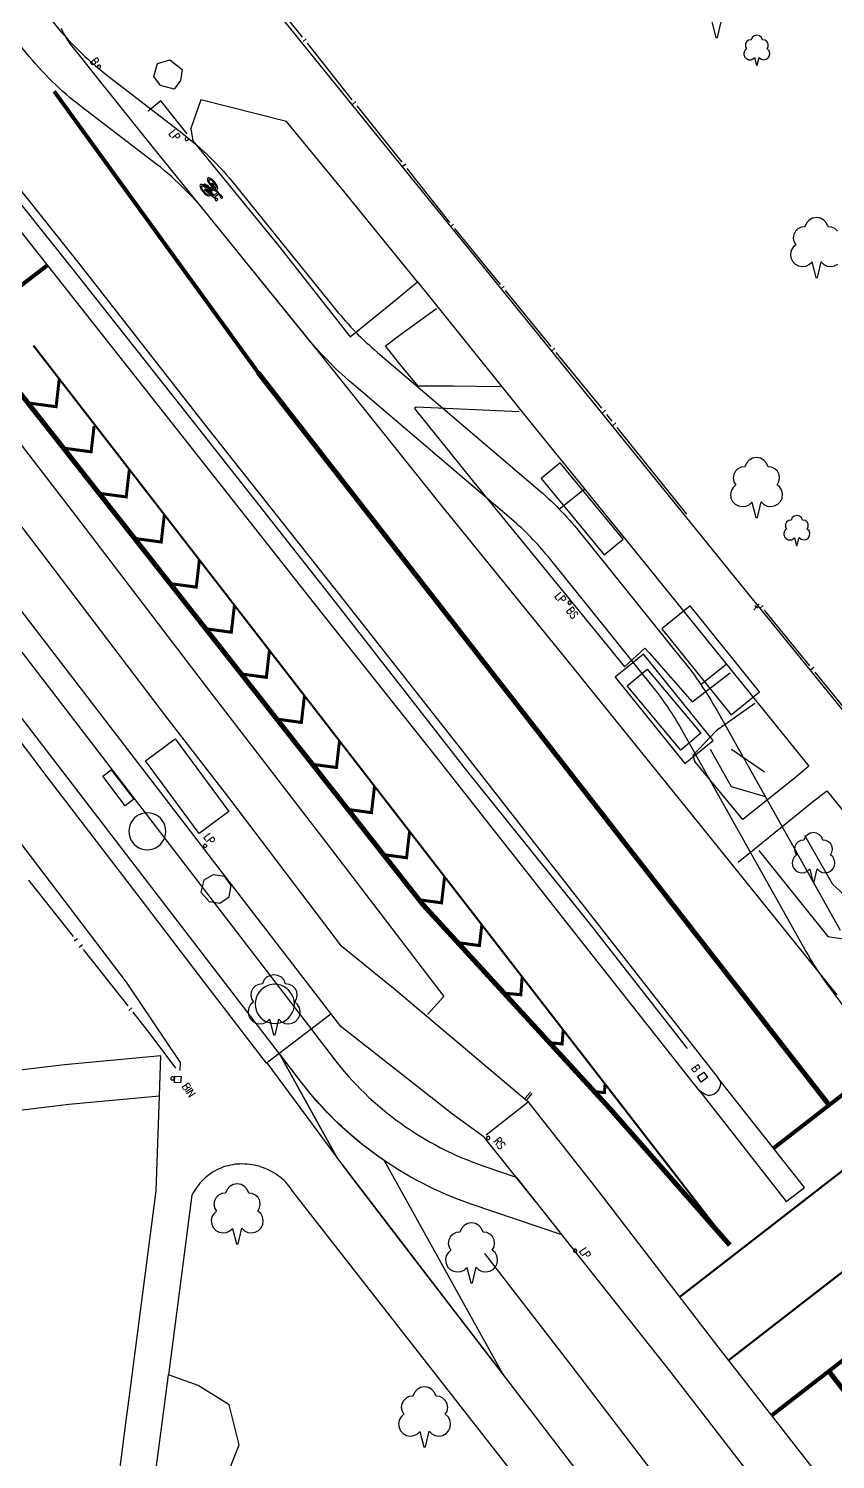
# Model space of a CAD drawing. Extents: x 427500 to 429848, y 434500 to 436505.
# Drawn here: x 429001.8 to 429042.1, y 435355.4 to 435426.9 of the extents above; entities that cross this region are included whole.
import ezdxf

# ---------------------------------------------------------------- set-up
doc = ezdxf.new("R2010")
doc.units = 0
for name, pattern in [('1004', [6, 4, -2]), ('1010', [2, 1, -1]), ('1055', [0.6, 0.1, -0.5])]:
    doc.linetypes.add(name, pattern=pattern)
doc.layers.get('0').update_dxf_attribs({"color": 222})
for name, color, linetype in [('KTS_LINES', 7, 'Continuous'), ('LPTIP_Ex_Base', 8, 'Continuous'), ('PRO-MARKINGS', 7, 'Continuous'), ('PROPOSED', 1, 'Continuous')]:
    doc.layers.add(name, color=color, linetype=linetype)
doc.styles.get("Standard").update_dxf_attribs({"font": 'romans.shx'})

# ---------------------------------------------------------------- blocks, each defined once
blk = doc.blocks.new('FENCE_UP')
at = {"color": 0, "linetype": 'ByBlock', "flags": 128}
blk.add_lwpolyline([(0, 0.5), (0, -0.5)], dxfattribs=at)
blk = doc.blocks.new('CIRCL')
at = {"color": 0, "linetype": 'ByBlock', "flags": 128}
for points in [[(0.5, 0), (0.475, 0.154), (0.404, 0.293), (0.293, 0.404), (0.154, 0.475), (0, 0.5), (-0.154, 0.475), (-0.293, 0.404), (-0.404, 0.293), (-0.475, 0.154), (-0.5, 0), (-0.475, -0.154), (-0.404, -0.293), (-0.293, -0.404), (-0.154, -0.475), (0, -0.5), (0.154, -0.475), (0.293, -0.404), (0.404, -0.293), (0.475, -0.154)], [(0.5, 0), (0.475, -0.154)]]:
    blk.add_lwpolyline(points, dxfattribs=at)
blk = doc.blocks.new('Bicycle-1057S')
h = blk.add_hatch(color=0)
h.dxf.hatch_style = 1
edge = h.paths.add_edge_path()
edge.add_arc((0.126, -0.094), 0.0265, 129.14176, 144.29195)
edge.add_arc((0.109, -0.082), 0.00544, 145.25426, 218.10853)
edge.add_arc((0.12, -0.073), 0.0199, 218.10853, 242.74374)
edge.add_arc((0.132, -0.049), 0.047, 242.74374, 256.11408)
edge.add_line((0.121, -0.094), (0.121, -0.109))
edge.add_line((0.121, -0.109), (0.171, -0.109))
edge.add_line((0.171, -0.109), (0.171, -0.086))
edge.add_line((0.171, -0.086), (0.236, -0.075))
edge.add_arc((0.294, 0.025), 0.116, 239.79269, 250.14899)
edge.add_arc((0.335, 0.139), 0.237, 250.14899, 261.49486)
edge.add_arc((0.363, 0.322), 0.422, 261.49486, 265.579)
edge.add_line((0.33, -0.099), (0.33, -0.111))
edge.add_arc((0.365, -1.095), 0.985, 92.03645, 98.71012)
edge.add_arc((0.3, -0.672), 0.557, 98.71012, 110.29757)
edge.add_arc((0.202, -0.408), 0.275, 110.29757, 131.76257)
edge.add_arc((0.057, -0.245), 0.0571, 131.76257, 180)
edge.add_arc((0.057, -0.245), 0.0571, 180, 228.23743)
edge.add_arc((0.202, -0.082), 0.275, 228.23743, 249.70243)
edge.add_arc((0.3, 0.182), 0.557, 249.70243, 261.28988)
edge.add_arc((0.365, 0.605), 0.985, 261.28988, 270)
edge.add_arc((0.365, 0.605), 0.985, 270, 278.71012)
edge.add_arc((0.43, 0.182), 0.557, 278.71012, 290.29757)
edge.add_arc((0.528, -0.082), 0.275, 290.29757, 311.76257)
edge.add_arc((0.673, -0.245), 0.0571, 311.76257, 360)
edge.add_arc((0.673, -0.245), 0.0571, 0, 48.23743)
edge.add_arc((0.528, -0.408), 0.275, 48.23743, 51.44869)
edge.add_line((0.699, -0.192), (0.956, -0.139))
edge.add_line((0.956, -0.139), (1.026, -0.149))
edge.add_arc((1.047, -0.145), 0.0216, 192.75229, 229.45567)
edge.add_arc((1.082, -0.102), 0.0766, 230.30149, 254.76939)
edge.add_arc((1.137, 0.09), 0.277, 254.21634, 263.95887)
edge.add_arc((1.111, -0.158), 0.0274, 263.33779, 292.27226)
edge.add_arc((1.118, -0.177), 0.00668, 300.23628, 358.28817)
edge.add_line((1.125, -0.178), (1.125, -0.069))
edge.add_arc((1.114, -0.07), 0.0109, 2.66115, 38.31498)
edge.add_arc((1.111, -0.073), 0.0152, 38.31498, 73.21773)
edge.add_arc((1.093, -0.132), 0.0768, 73.21773, 98.60632)
edge.add_arc((1.086, -0.088), 0.0331, 98.60632, 134.88022)
edge.add_line((1.063, -0.065), (1.033, -0.115))
edge.add_line((1.033, -0.115), (0.94, -0.101))
edge.add_line((0.94, -0.101), (0.94, 0.139))
edge.add_line((0.94, 0.139), (0.985, 0.135))
edge.add_arc((1.016, 0.332), 0.2, 260.93273, 290.38012)
edge.add_arc((1.105, 0.109), 0.0412, 71.00971, 118.23339, ccw=False)
edge.add_arc((1.116, 0.139), 0.00922, 6.47258, 70.69734, ccw=False)
edge.add_line((1.125, 0.14), (1.125, 0.09))
edge.add_line((1.125, 0.09), (1.215, 0.09))
edge.add_line((1.215, 0.09), (1.215, 0.155))
edge.add_arc((1.2, 0.153), 0.0157, 9.24225, 38.24503)
edge.add_arc((1.176, 0.134), 0.0458, 38.24503, 62.4014)
edge.add_arc((1.144, 0.074), 0.114, 62.4014, 80.15997)
edge.add_arc((1.117, -0.084), 0.273, 80.15997, 97.39464)
edge.add_arc((1.102, 0.033), 0.155, 97.39464, 115.94183)
edge.add_arc((1.009, 0.223), 0.0561, 265.44294, 296.48081, ccw=False)
edge.add_line((1.004, 0.167), (0.704, 0.196))
edge.add_arc((0.528, 0.407), 0.275, 309.87493, 311.78208)
edge.add_arc((0.673, 0.245), 0.0572, 311.78208, 360)
edge.add_arc((0.673, 0.245), 0.0572, 360, 408.21792)
edge.add_arc((0.528, 0.083), 0.275, 48.21792, 69.68965)
edge.add_arc((0.43, -0.182), 0.557, 69.68965, 81.284)
edge.add_arc((0.365, -0.604), 0.984, 81.284, 90)
edge.add_arc((0.365, -0.604), 0.984, 90, 98.716)
edge.add_arc((0.3, -0.182), 0.557, 98.716, 110.31035)
edge.add_arc((0.202, 0.083), 0.275, 110.31035, 131.78208)
edge.add_arc((0.057, 0.245), 0.0572, 131.78208, 180)
edge.add_arc((0.057, 0.245), 0.0572, 180, 228.21792)
edge.add_arc((0.202, 0.407), 0.275, 228.21792, 249.68965)
edge.add_arc((0.3, 0.672), 0.557, 249.68965, 261.284)
edge.add_arc((0.365, 1.094), 0.984, 261.284, 270)
edge.add_arc((0.365, 1.094), 0.984, 270, 278.716)
edge.add_arc((0.43, 0.672), 0.557, 278.716, 290.31035)
edge.add_arc((0.528, 0.407), 0.275, 290.31035, 298.74003)
edge.add_line((0.66, 0.166), (0.705, 0.162))
edge.add_line((0.705, 0.162), (0.409, 0.007))
edge.add_arc((0.362, -0.412), 0.422, 83.63101, 90)
edge.add_arc((0.362, -0.412), 0.422, 90, 98.50514)
edge.add_arc((0.335, -0.229), 0.237, 98.50514, 109.85101)
edge.add_arc((0.294, -0.115), 0.116, 109.85101, 131.07537)
edge.add_arc((0.233, -0.045), 0.0229, 131.07537, 180)
edge.add_arc((0.233, -0.045), 0.0229, 180, 222.68705)
edge.add_line((0.216, -0.061), (0.171, -0.068))
edge.add_line((0.171, -0.068), (0.171, -0.053))
edge.add_line((0.171, -0.053), (0.121, -0.053))
edge.add_line((0.121, -0.053), (0.121, -0.068))
edge.add_arc((0.13, -0.105), 0.0376, 103.02198, 123.3282)
edge = h.paths.add_edge_path(flags=16)
edge.add_line((0.801, 0.153), (0.85, 0.148))
edge.add_line((0.85, 0.148), (0.85, -0.091))
edge.add_line((0.85, -0.091), (0.515, -0.046))
edge.add_arc((0.492, -0.045), 0.0229, 357.68811, 360)
edge.add_arc((0.492, -0.045), 0.0229, 360, 405.67706)
edge.add_line((0.508, -0.029), (0.558, -0.02))
edge.add_line((0.558, -0.02), (0.558, -0.035))
edge.add_line((0.558, -0.035), (0.607, -0.035))
edge.add_line((0.607, -0.035), (0.607, -0.02))
edge.add_arc((0.596, 0.022), 0.0434, 284.70999, 308.66249)
edge.add_arc((0.619, -0.007), 0.00661, 308.66249, 417.05496)
edge.add_arc((0.597, -0.04), 0.0465, 57.05496, 77.92545)
edge.add_line((0.607, 0.005), (0.607, 0.02))
edge.add_line((0.607, 0.02), (0.558, 0.02))
edge.add_line((0.558, 0.02), (0.558, -0.003))
edge.add_line((0.558, -0.003), (0.49, -0.015))
edge.add_arc((0.431, -0.115), 0.116, 59.49861, 62.30136)
edge.add_line((0.485, -0.012), (0.801, 0.153))
edge = h.paths.add_edge_path(flags=16)
edge.add_arc((0.478, -0.358), 0.192, 65.84495, 69.56717)
edge.add_arc((0.41, -0.541), 0.387, 69.56717, 81.22761)
edge.add_arc((0.365, -0.833), 0.683, 81.22761, 87.06319)
edge.add_line((0.4, -0.151), (0.4, -0.215))
edge.add_line((0.4, -0.215), (0.557, -0.183))
edge = h.paths.add_edge_path(flags=16)
edge.add_arc((0.15, -0.245), 0.0404, 180, 228.03138)
edge.add_arc((0.252, -0.132), 0.192, 228.03138, 249.56717)
edge.add_arc((0.32, 0.051), 0.387, 249.56717, 261.22761)
edge.add_arc((0.365, 0.343), 0.683, 261.22761, 270)
edge.add_arc((0.365, 0.343), 0.683, 270, 278.77239)
edge.add_arc((0.41, 0.051), 0.387, 278.77239, 290.43283)
edge.add_arc((0.478, -0.132), 0.192, 290.43283, 311.96862)
edge.add_arc((0.58, -0.245), 0.0404, 311.96862, 360)
edge.add_arc((0.58, -0.245), 0.0404, 0, 48.03138)
edge.add_arc((0.478, -0.358), 0.192, 48.03138, 49.26933)
edge.add_line((0.604, -0.212), (0.388, -0.257))
edge.add_arc((0.36, -0.147), 0.113, 270, 284.48851, ccw=False)
edge.add_arc((0.36, -0.205), 0.0555, 244.00102, 269.62857, ccw=False)
edge.add_arc((0.34, -0.245), 0.0105, 177.42126, 242.47932, ccw=False)
edge.add_line((0.33, -0.245), (0.33, -0.151))
edge.add_arc((0.365, -0.833), 0.683, 92.93681, 98.77239)
edge.add_arc((0.32, -0.541), 0.387, 98.77239, 110.43283)
edge.add_arc((0.252, -0.358), 0.192, 110.43283, 131.96862)
edge.add_arc((0.15, -0.245), 0.0404, 131.96862, 180)
edge = h.paths.add_edge_path(flags=16)
edge.add_line((0.4, -0.111), (0.4, -0.098))
edge.add_arc((0.363, 0.322), 0.422, 275.10283, 278.50514)
edge.add_arc((0.39, 0.139), 0.237, 278.50514, 289.85101)
edge.add_arc((0.431, 0.025), 0.116, 289.85101, 297.57347)
edge.add_line((0.485, -0.078), (0.835, -0.125))
edge.add_line((0.835, -0.125), (0.653, -0.163))
edge.add_arc((0.528, -0.408), 0.275, 62.90217, 69.70243)
edge.add_arc((0.43, -0.672), 0.557, 69.70243, 81.28988)
edge.add_arc((0.365, -1.095), 0.985, 81.28988, 87.96355)
edge = h.paths.add_edge_path(flags=16)
edge.add_arc((0.445, -0.045), 0.0151, 0, 48.44895)
edge.add_arc((0.406, -0.089), 0.0737, 48.44895, 69.84062)
edge.add_arc((0.38, -0.16), 0.15, 69.84062, 81.35341)
edge.add_arc((0.362, -0.274), 0.265, 81.35341, 90)
edge.add_arc((0.362, -0.274), 0.265, 90, 98.64659)
edge.add_arc((0.345, -0.16), 0.15, 98.64659, 110.15938)
edge.add_arc((0.319, -0.089), 0.0737, 110.15938, 131.55105)
edge.add_arc((0.28, -0.045), 0.0151, 131.55105, 180)
edge.add_arc((0.28, -0.045), 0.0151, 180, 228.44895)
edge.add_arc((0.319, -0.001), 0.0737, 228.44895, 249.84062)
edge.add_arc((0.345, 0.07), 0.15, 249.84062, 261.35341)
edge.add_arc((0.363, 0.184), 0.265, 261.35341, 270)
edge.add_arc((0.363, 0.184), 0.265, 270, 278.64659)
edge.add_arc((0.38, 0.07), 0.15, 278.64659, 290.15938)
edge.add_arc((0.406, -0.001), 0.0737, 290.15938, 311.55105)
edge.add_arc((0.445, -0.045), 0.0151, 311.55105, 360)
edge = h.paths.add_edge_path(flags=16)
edge.add_arc((0.555, 0.536), 0.323, 256.44872, 264.55429)
edge.add_line((0.524, 0.214), (0.593, 0.207))
edge.add_arc((0.478, 0.363), 0.194, 306.46567, 311.7704)
edge.add_arc((0.581, 0.247), 0.0386, 311.7704, 360.56171)
edge.add_arc((0.581, 0.247), 0.0386, 0.56171, 49.35301)
edge.add_arc((0.48, 0.13), 0.194, 49.35301, 70.6246)
edge.add_arc((0.414, -0.061), 0.395, 70.6246, 82.01712)
edge.add_arc((0.371, -0.364), 0.702, 82.01712, 90.56171)
edge.add_arc((0.371, -0.364), 0.702, 90.56171, 99.1063)
edge.add_arc((0.322, -0.062), 0.395, 99.1063, 110.49881)
edge.add_arc((0.252, 0.127), 0.194, 110.49881, 131.7704)
edge.add_arc((0.149, 0.243), 0.0386, 131.7704, 180.56171)
edge.add_arc((0.149, 0.243), 0.0386, 180.56171, 229.35301)
edge.add_arc((0.25, 0.36), 0.194, 229.35301, 250.6246)
edge.add_arc((0.316, 0.551), 0.395, 250.6246, 262.01712)
edge.add_arc((0.359, 0.854), 0.702, 262.01712, 270.56171)
edge.add_arc((0.359, 0.854), 0.702, 270.56171, 279.1063)
edge.add_arc((0.408, 0.552), 0.395, 279.1063, 289.09811)
edge.add_line((0.537, 0.178), (0.465, 0.185))
edge.add_arc((0.501, 0.549), 0.366, 249.53024, 264.33211, ccw=False)
edge.add_arc((0.409, 0.302), 0.102, 219.81143, 249.53024, ccw=False)
edge.add_arc((0.339, 0.244), 0.0115, 182.90017, 219.81143, ccw=False)
edge.add_arc((0.333, 0.244), 0.00556, 121.34141, 182.90017, ccw=False)
edge.add_arc((0.357, 0.205), 0.051, 96.53118, 121.34141, ccw=False)
edge.add_arc((0.363, 0.155), 0.101, 77.38598, 96.53118, ccw=False)
edge.add_arc((0.375, 0.21), 0.0448, 58.98522, 77.38598, ccw=False)
edge.add_arc((0.538, 0.531), 0.316, 243.66701, 259.17542)
at = {"color": 0}
for p, q in [((0.33, -0.102), (0.329, -0.102)), ((0.33, -0.102), (0.329, -0.102)), ((0.329, -0.102), (0.329, -0.102)), ((0.33, -0.103), (0.329, -0.103)), ((0.329, -0.104), (0.33, -0.104)), ((0.33, -0.104), (0.329, -0.104)), ((0.329, -0.104), (0.329, -0.104)), ((0.329, -0.104), (0.329, -0.104)), ((0.329, -0.104), (0.329, -0.104)), ((0.329, -0.104), (0.329, -0.104)), ((0.329, -0.104), (0.329, -0.104)), ((0.33, -0.103), (0.33, -0.104))]:
    blk.add_line(p, q, dxfattribs=at)
for points in [[(0.109, -0.073, 0.066202), (0.104, -0.079, 0.329046), (0.104, -0.085, 0.107907), (0.111, -0.09, 0.058405), (0.121, -0.094), (0.121, -0.109), (0.171, -0.109), (0.171, -0.086), (0.236, -0.075, 0.045219), (0.255, -0.084, 0.049546), (0.3, -0.095, 0.017822), (0.33, -0.099), (0.33, -0.111, 0.029128), (0.216, -0.121, 0.050603), (0.107, -0.15, 0.093934), (0.019, -0.202, 0.21364), (0, -0.245, 0.21364), (0.019, -0.288, 0.093934), (0.107, -0.34, 0.050603), (0.216, -0.369, 0.038023), (0.365, -0.38, 0.038023), (0.514, -0.369, 0.050603), (0.623, -0.34, 0.093934), (0.711, -0.288, 0.21364), (0.73, -0.245, 0.21364), (0.711, -0.202, 0.014013), (0.699, -0.192), (0.956, -0.139), (1.026, -0.149, 0.161532), (1.033, -0.161, 0.107169), (1.062, -0.176, 0.042535), (1.108, -0.185, 0.126926), (1.122, -0.183, 0.258859), (1.125, -0.178), (1.125, -0.069, 0.156836), (1.123, -0.063, 0.15348), (1.115, -0.058, 0.111234), (1.081, -0.056, 0.15961), (1.063, -0.065), (1.033, -0.115), (0.94, -0.101), (0.94, 0.139), (0.985, 0.135, 0.1292), (1.086, 0.145, -0.209019), (1.119, 0.148, -0.287807), (1.125, 0.14), (1.125, 0.09), (1.215, 0.09), (1.215, 0.155, 0.127228), (1.212, 0.162, 0.105794), (1.197, 0.175, 0.077642), (1.164, 0.186, 0.075343), (1.082, 0.188, 0.081105), (1.034, 0.173, -0.136262), (1.004, 0.167), (0.704, 0.196, 0.008322), (0.711, 0.202, 0.213551), (0.73, 0.245, 0.213551), (0.711, 0.288, 0.093963), (0.623, 0.341, 0.050633), (0.514, 0.369, 0.038049), (0.365, 0.38, 0.038049), (0.216, 0.369, 0.050633), (0.107, 0.341, 0.093963), (0.019, 0.288, 0.213551), (0, 0.245, 0.213551), (0.019, 0.202, 0.093963), (0.107, 0.149, 0.050633), (0.216, 0.121, 0.038049), (0.365, 0.11, 0.038049), (0.514, 0.121, 0.050633), (0.623, 0.149, 0.036798), (0.66, 0.166), (0.705, 0.162), (0.409, 0.007, 0.027797), (0.362, 0.01, 0.037128), (0.3, 0.005, 0.049546), (0.255, -0.006, 0.092874), (0.218, -0.028, 0.216777), (0.21, -0.045, 0.188442), (0.216, -0.061), (0.171, -0.068), (0.171, -0.053), (0.121, -0.053), (0.121, -0.068, 0.088835), (0.109, -0.073)], [(0.479, 0.221, 0.035382), (0.524, 0.214), (0.593, 0.207, 0.02315), (0.607, 0.218, 0.216168), (0.62, 0.247, 0.216168), (0.607, 0.276, 0.093082), (0.545, 0.312, 0.04975), (0.468, 0.331, 0.0373), (0.364, 0.337, 0.0373), (0.26, 0.329, 0.04975), (0.184, 0.309, 0.093082), (0.123, 0.272, 0.216168), (0.11, 0.242, 0.216168), (0.123, 0.214, 0.093082), (0.185, 0.178, 0.04975), (0.262, 0.159, 0.0373), (0.366, 0.153, 0.0373), (0.47, 0.161, 0.043625), (0.537, 0.178), (0.465, 0.185, -0.064675), (0.373, 0.206, -0.130405), (0.33, 0.237, -0.162463), (0.328, 0.243, -0.275252), (0.33, 0.248, -0.10868), (0.351, 0.255, -0.083732), (0.385, 0.254, -0.080461), (0.398, 0.248, 0.067772)], [(0.801, 0.153), (0.85, 0.148), (0.85, -0.091), (0.515, -0.046, 0.010088), (0.515, -0.045, 0.201985), (0.508, -0.029), (0.558, -0.02), (0.558, -0.035), (0.607, -0.035), (0.607, -0.02, 0.104895), (0.623, -0.012, 0.511684), (0.623, -0.001, 0.091317), (0.607, 0.005), (0.607, 0.02), (0.558, 0.02), (0.558, -0.003), (0.49, -0.015, 0.01223), (0.485, -0.012)], [(0.11, -0.245, 0.2127), (0.123, -0.275, 0.094245), (0.185, -0.312, 0.050922), (0.261, -0.332, 0.038295), (0.365, -0.34, 0.038295), (0.469, -0.332, 0.050922), (0.545, -0.312, 0.094245), (0.607, -0.275, 0.2127), (0.62, -0.245, 0.2127), (0.607, -0.215, 0.005402), (0.604, -0.212), (0.388, -0.257, -0.063302), (0.36, -0.26, -0.11229), (0.336, -0.255, -0.291748), (0.33, -0.245), (0.33, -0.151, 0.025468), (0.261, -0.158, 0.050922), (0.185, -0.178, 0.094245), (0.123, -0.215, 0.2127)], [(0.46, -0.045, 0.214605), (0.455, -0.034, 0.093611), (0.431, -0.02, 0.050276), (0.402, -0.012, 0.037746), (0.362, -0.009, 0.037746), (0.323, -0.012, 0.050276), (0.294, -0.02, 0.093611), (0.27, -0.034, 0.214605), (0.265, -0.045, 0.214605), (0.27, -0.056, 0.093611), (0.294, -0.07, 0.050276), (0.323, -0.078, 0.037746), (0.362, -0.081, 0.037746), (0.402, -0.078, 0.050276), (0.431, -0.07, 0.093611), (0.455, -0.056, 0.214605)], [(0.4, -0.111), (0.4, -0.098, 0.014846), (0.425, -0.095, 0.049546), (0.47, -0.084, 0.033708), (0.485, -0.078), (0.835, -0.125), (0.653, -0.163, 0.02968), (0.623, -0.15, 0.050603), (0.514, -0.121, 0.029128)], [(0.557, -0.183, 0.016243), (0.545, -0.178, 0.050922), (0.469, -0.158, 0.025468), (0.4, -0.151), (0.4, -0.215)]]:
    blk.add_lwpolyline(points, format="xyb", close=True, dxfattribs=at)

msp = doc.modelspace()

# ---------------------------------------------------------------- linework, layer by layer
at = {"layer": 'LPTIP_Ex_Base', "color": 251, "true_color": 0x636466}
for p, q in [((429000, 435374.696), (429003.551, 435375.129)), ((429003.551, 435375.129), (429008.382, 435375.579)), ((429008.31, 435373.562), (429008.382, 435375.579)), ((429003.765, 435373.141), (429008.31, 435373.562)), ((429008.14, 435368.82), (429008.31, 435373.562)), ((429000, 435372.682), (429003.765, 435373.141)), ((429011.29, 435369.92), (429011.18, 435369.86)), ((429011.4, 435369.96), (429011.29, 435369.92)), ((429011.51, 435370.01), (429011.4, 435369.96)), ((429011.63, 435370.04), (429011.51, 435370.01)), ((429011.74, 435370.07), (429011.63, 435370.04)), ((429011.86, 435370.1), (429011.74, 435370.07)), ((429011.98, 435370.12), (429011.86, 435370.1)), ((429012.09, 435370.14), (429011.98, 435370.12)), ((429012.21, 435370.15), (429012.09, 435370.14)), ((429012.33, 435370.15), (429012.21, 435370.15)), ((429012.45, 435370.16), (429012.33, 435370.15)), ((429012.57, 435370.15), (429012.45, 435370.16)), ((429012.69, 435370.14), (429012.57, 435370.15)), ((429012.81, 435370.13), (429012.69, 435370.14)), ((429012.93, 435370.11), (429012.81, 435370.13)), ((429013.05, 435370.09), (429012.93, 435370.11)), ((429013.17, 435370.07), (429013.05, 435370.09)), ((429013.29, 435370.04), (429013.17, 435370.07)), ((429013.4, 435370), (429013.29, 435370.04)), ((429013.51, 435369.96), (429013.4, 435370)), ((429013.63, 435369.92), (429013.51, 435369.96)), ((429013.74, 435369.87), (429013.63, 435369.92)), ((429010.32, 435369.19), (429010.25, 435369.1)), ((429010.4, 435369.28), (429010.32, 435369.19)), ((429010.49, 435369.36), (429010.4, 435369.28)), ((429010.58, 435369.45), (429010.49, 435369.36)), ((429010.67, 435369.53), (429010.58, 435369.45)), ((429010.76, 435369.6), (429010.67, 435369.53)), ((429010.86, 435369.67), (429010.76, 435369.6)), ((429010.96, 435369.74), (429010.86, 435369.67)), ((429011.06, 435369.8), (429010.96, 435369.74)), ((429011.18, 435369.86), (429011.06, 435369.8)), ((429013.85, 435369.82), (429013.74, 435369.87)), ((429013.95, 435369.76), (429013.85, 435369.82)), ((429014.06, 435369.7), (429013.95, 435369.76)), ((429014.16, 435369.63), (429014.06, 435369.7)), ((429014.25, 435369.57), (429014.16, 435369.63)), ((429014.35, 435369.49), (429014.25, 435369.57)), ((429014.44, 435369.42), (429014.35, 435369.49)), ((429014.53, 435369.34), (429014.44, 435369.42)), ((429014.62, 435369.25), (429014.53, 435369.34)), ((429014.7, 435369.16), (429014.62, 435369.25)), ((429014.77, 435369.07), (429014.7, 435369.16)), ((429006.77, 435358.31), (429008.14, 435368.82)), ((429009.92, 435368.59), (429008.751, 435359.61)), ((429009.98, 435368.7), (429009.92, 435368.59)), ((429010.04, 435368.8), (429009.98, 435368.7)), ((429010.1, 435368.9), (429010.04, 435368.8)), ((429010.17, 435369), (429010.1, 435368.9)), ((429010.25, 435369.1), (429010.17, 435369)), ((429014.85, 435368.98), (429014.77, 435369.07)), ((429014.98, 435368.78), (429014.85, 435368.98)), ((429028.45, 435351.55), (429014.98, 435368.78)), ((429008.29, 435356.07), (429008.751, 435359.61)), ((429010.238, 435359.078), (429008.751, 435359.61)), ((429011.795, 435358.117), (429010.238, 435359.078)), ((429006.642, 435357.327), (429006.77, 435358.31)), ((429012.293, 435356.124), (429011.795, 435358.117)), ((429004.23, 435338.77), (429006.642, 435357.327)), ((429005.89, 435337.65), (429008.29, 435356.07)), ((429011.753, 435354.771), (429012.293, 435356.124))]:
    msp.add_line(p, q, dxfattribs=at)
at = {"layer": 'LPTIP_Ex_Base', "color": 251, "true_color": 0x636466, "flags": 128}
for points in [[(429034.721, 435375.923), (429029.817, 435382.195), (429023.666, 435389.832), (429016.869, 435398.541), (429010.076, 435407.161), (429003.945, 435414.922), (428997.669, 435422.755), (428991.437, 435430.569), (428984.081, 435439.659), (428976.803, 435448.632), (428970.002, 435456.899), (428966.054, 435461.578)], [(429010.213, 435432.636), (429022.729, 435417.178), (429031.259, 435406.652), (429037.087, 435399.459), (429043.493, 435391.565), (429047.532, 435386.617), (429051.406, 435388.124), (429052.388, 435395.593), (429053.715, 435405.065), (429055.042, 435414.864), (429055.236, 435416.111), (429055.458, 435418.501), (429055.979, 435424.735), (429056.154, 435428.141), (429056.008, 435432.08), (429055.276, 435438.713), (429054.706, 435443.765), (429054.508, 435443.886), (429054.434, 435443.893)], [(429013.197, 435429.295), (429015.439, 435426.478)], [(429042.192, 435378.613), (429035.437, 435387.013), (429028.639, 435395.402), (429022.431, 435403.046), (429015.766, 435411.378), (429009.489, 435419.111), (429007.59, 435421.463), (429006.193, 435423.202), (429005.178, 435424.473), (429004.424, 435425.422), (429003.81, 435426.195), (429003.646, 435426.45), (429003.602, 435426.524), (429003.552, 435426.605), (429003.501, 435426.695), (429003.452, 435426.795), (429003.411, 435426.907)], [(429015.688, 435426.165), (429017.93, 435423.348)], [(428997.253, 435423.952), (429004.355, 435415.053), (429010.475, 435407.222), (429017.235, 435398.691), (429023.409, 435390.859), (429036.24, 435374.447), (429036.253, 435374.429), (429036.309, 435374.33), (429036.344, 435374.259), (429036.36, 435374.202), (429036.362, 435374.149), (429036.354, 435374.086), (429036.334, 435374.009), (429036.298, 435373.927), (429036.251, 435373.846), (429036.196, 435373.772), (429036.136, 435373.713), (429036.07, 435373.666), (429035.994, 435373.627), (429035.912, 435373.598), (429035.828, 435373.583), (429035.743, 435373.585), (429035.652, 435373.611), (429035.551, 435373.661), (429035.453, 435373.72), (429035.368, 435373.775), (429035.308, 435373.812), (429028.825, 435382.018), (429022.176, 435390.463), (429016.046, 435398.19), (429009.646, 435406.289), (429003.216, 435414.426), (428996.305, 435423.176)], [(429009.685, 435421.641), (429008.371, 435423.282), (429007.725, 435422.754)], [(429018.179, 435423.035), (429020.421, 435420.219)], [(428990.388, 435418.959), (428991.055, 435419.541), (428996.206, 435412.806), (429004.11, 435402.559), (429010.655, 435393.98), (429016.621, 435386.232), (429022.527, 435378.518), (429021.706, 435377.627)], [(429020.67, 435419.906), (429022.812, 435417.215), (429022.812, 435417.215)], [(429023.065, 435416.905), (429025.343, 435414.118)], [(429021.211, 435414.24), (429026.817, 435407.285), (429032.84, 435399.847), (429040.78, 435390.041), (429040.683, 435389.96), (429040.033, 435389.409), (429037.474, 435387.364), (429035.088, 435390.258)], [(429025.596, 435413.808), (429027.874, 435411.02)], [(429027.122, 435368.259), (429024.551, 435371.502), (429022.966, 435372.637), (429017.368, 435377.029), (429011.123, 435385.131), (428995.876, 435404.986), (428991.884, 435410.296), (428989.805, 435412.884)], [(429025.36, 435408.999), (429023.014, 435409.022), (429021.243, 435409.024), (429020.278, 435410.196), (429019.609, 435411.052), (429020.433, 435411.657), (429022.164, 435412.916)], [(429028.127, 435410.71), (429030.405, 435407.923)], [(428996.507, 435408.395), (429002.397, 435400.709), (429008.657, 435392.476), (429011.765, 435388.476), (429017.349, 435381.103), (429020.179, 435378.809), (429026.711, 435373.298), (429030.113, 435368.982), (429036.237, 435361.019), (429043.178, 435352.12)], [(429026.288, 435407.742), (429021.14, 435407.973), (429021.052, 435407.907), (429023.949, 435404.323), (429030.113, 435396.788), (429031.557, 435395.007), (429032.585, 435395.927), (429032.811, 435395.678), (429034.943, 435393.255), (429036.846, 435394.698)], [(429030.658, 435407.613), (429030.928, 435407.283), (429030.928, 435407.283)], [(428989.474, 435406.844), (428993.495, 435401.581), (428998.885, 435394.504), (429002.679, 435389.506), (429007.219, 435383.578), (429010.776, 435378.93), (429013.639, 435375.2), (429016.884, 435377.657)], [(429031.178, 435406.971), (429034.664, 435402.627)], [(429038.032, 435397.849), (429038.292, 435398.151)], [(429038.292, 435398.152), (429038.292, 435398.152)], [(429038.545, 435397.841), (429040.821, 435395.053)], [(429041.074, 435394.743), (429043.647, 435391.59), (429043.647, 435391.59)], [(429038.08, 435393.173), (429036.147, 435391.8), (429034.982, 435390.568), (429035.086, 435390.252)], [(429038.616, 435388.51), (429036.912, 435389.002), (429035.871, 435390.865)], [(429036.964, 435390.838), (429036.915, 435390.888), (429038.57, 435389.755)], [(429037.252, 435385.234), (429040.941, 435388.242), (429041.68, 435388.802), (429048.689, 435380.23), (429045.111, 435377.32)], [(429009.347, 435374.82), (429009.351, 435375.227), (429006.657, 435379.238), (429000.684, 435387.089)], [(429040.556, 435386.588), (429041.971, 435384.142), (429043.595, 435382.636)], [(429038.278, 435385.826), (429041.731, 435381.524), (429043.412, 435381.281), (429044.998, 435382.22), (429046.043, 435383.382)], [(429003.999, 435381.519), (429001.77, 435384.346)], [(429011.562, 435384.521), (429010.984, 435384.613), (429010.524, 435384.339), (429010.378, 435383.744), (429010.793, 435383.279)], [(429010.793, 435383.279), (429011.328, 435383.185), (429011.788, 435383.506), (429011.894, 435384.075), (429011.575, 435384.515)], [(429004.246, 435381.205), (429004.246, 435381.205)], [(429004.247, 435381.196), (429004.247, 435381.196)], [(429004.495, 435380.882), (429006.72, 435378.052)], [(429006.968, 435377.738), (429007.873, 435376.588), (429009.102, 435374.942)], [(429013.683, 435375.215), (429017.739, 435369.711), (429020.777, 435365.748), (429025.832, 435359.19), (429031.242, 435352.113), (429037.492, 435344.311), (429043.246, 435336.967)], [(429026.857, 435373.737), (429026.601, 435373.444), (429026.601, 435373.444)], [(429026.933, 435373.671), (429026.677, 435373.378), (429026.677, 435373.378)], [(429026.749, 435373.25), (429024.641, 435371.588)], [(429027.582, 435367.678), (429033.877, 435359.736), (429042.074, 435349.126), (429050.025, 435339.321), (429057.534, 435329.286), (429068.193, 435315.82), (429078.189, 435302.886), (429086.173, 435292.733), (429092.616, 435284.729), (429099.559, 435275.712), (429104.502, 435269.083), (429111.211, 435260.803), (429118.468, 435251.344), (429130.985, 435235.029)], [(429024.562, 435365.682), (429028.875, 435360.102), (429034.55, 435352.681), (429040.104, 435345.508), (429041.544, 435343.809), (429045.752, 435338.568), (429047.77, 435336.078)]]:
    msp.add_lwpolyline(points, dxfattribs=at)
at = {"layer": 'LPTIP_Ex_Base', "color": 251, "true_color": 0x636466}
for points in [[(429035.931, 435427.235), (429036.132, 435426.461), (429036.212, 435426.461), (429036.393, 435427.244)], [(429037.663, 435425.887), (429037.648, 435425.876), (429037.634, 435425.864), (429037.62, 435425.852), (429037.608, 435425.838), (429037.596, 435425.824), (429037.585, 435425.808), (429037.575, 435425.793), (429037.566, 435425.776), (429037.558, 435425.759), (429037.551, 435425.742), (429037.545, 435425.724), (429037.54, 435425.706), (429037.537, 435425.688), (429037.535, 435425.669), (429037.533, 435425.651), (429037.533, 435425.632), (429037.534, 435425.613), (429037.537, 435425.595), (429037.54, 435425.576), (429037.545, 435425.558), (429037.55, 435425.541), (429037.557, 435425.523), (429037.565, 435425.506), (429037.574, 435425.49), (429037.584, 435425.474), (429037.595, 435425.459), (429037.607, 435425.444), (429037.619, 435425.431), (429037.633, 435425.418), (429037.647, 435425.406), (429037.662, 435425.395), (429037.678, 435425.385), (429037.694, 435425.376), (429037.711, 435425.367), (429037.729, 435425.36), (429037.746, 435425.355), (429037.764, 435425.35), (429037.783, 435425.346), (429037.801, 435425.344), (429037.82, 435425.342), (429037.838, 435425.342), (429037.857, 435425.343), (429037.876, 435425.345), (429037.894, 435425.349), (429037.912, 435425.353), (429037.93, 435425.359), (429037.947, 435425.365), (429037.964, 435425.373), (429037.981, 435425.382), (429037.997, 435425.392), (429038.012, 435425.403), (429038.027, 435425.414), (429038.04, 435425.427), (429038.053, 435425.441), (429038.065, 435425.455), (429038.066, 435425.456), (429038.167, 435425.069), (429038.194, 435425.069), (429038.297, 435425.461), (429038.297, 435425.461), (429038.395, 435425.377), (429038.52, 435425.343), (429038.647, 435425.364), (429038.753, 435425.436), (429038.819, 435425.547), (429038.832, 435425.676), (429038.79, 435425.797), (429038.7, 435425.89), (429038.754, 435426.003), (429038.752, 435426.129), (429038.695, 435426.241), (429038.595, 435426.316), (429038.471, 435426.339), (429038.413, 435426.458), (429038.309, 435426.54), (429038.181, 435426.569), (429038.052, 435426.54), (429037.948, 435426.458), (429037.89, 435426.339), (429037.766, 435426.316), (429037.665, 435426.24), (429037.608, 435426.127), (429037.608, 435426.001), (429037.663, 435425.887)], [(429042.212, 435416.775), (429042.083, 435416.901), (429041.92, 435416.979), (429041.741, 435417), (429041.741, 435417), (429041.664, 435417.184), (429041.531, 435417.331), (429041.356, 435417.427), (429041.16, 435417.461), (429040.964, 435417.427), (429040.789, 435417.331), (429040.656, 435417.184), (429040.579, 435417), (429040.399, 435416.978), (429040.236, 435416.9), (429040.107, 435416.773), (429040.025, 435416.611), (429040.001, 435416.431), (429040.036, 435416.254), (429040.126, 435416.097)], [(429040.126, 435416.097), (429039.99, 435415.969), (429039.901, 435415.806), (429039.866, 435415.623), (429039.888, 435415.439), (429039.967, 435415.27), (429040.094, 435415.134), (429040.256, 435415.043), (429040.439, 435415.007), (429040.624, 435415.028), (429040.793, 435415.106), (429040.93, 435415.232), (429040.931, 435415.235), (429041.132, 435414.461), (429041.212, 435414.461), (429041.393, 435415.244), (429041.393, 435415.244), (429041.529, 435415.113), (429041.699, 435415.031), (429041.885, 435415.007), (429042.07, 435415.041), (429042.236, 435415.131)], [(429037.126, 435404.097), (429036.99, 435403.969), (429036.901, 435403.806), (429036.866, 435403.623), (429036.888, 435403.439), (429036.967, 435403.27), (429037.094, 435403.134), (429037.256, 435403.043), (429037.439, 435403.007), (429037.624, 435403.028), (429037.793, 435403.106), (429037.93, 435403.232), (429037.931, 435403.235), (429038.132, 435402.461), (429038.212, 435402.461), (429038.393, 435403.244), (429038.393, 435403.244), (429038.529, 435403.113), (429038.699, 435403.031), (429038.885, 435403.007), (429039.07, 435403.041), (429039.236, 435403.131), (429039.364, 435403.269), (429039.444, 435403.439), (429039.467, 435403.626), (429039.43, 435403.811), (429039.338, 435403.975), (429039.199, 435404.102), (429039.287, 435404.259), (429039.319, 435404.436), (429039.294, 435404.615), (429039.212, 435404.775), (429039.083, 435404.901), (429038.92, 435404.979), (429038.741, 435405), (429038.741, 435405), (429038.664, 435405.184), (429038.531, 435405.331), (429038.356, 435405.427), (429038.16, 435405.461), (429037.964, 435405.427), (429037.789, 435405.331), (429037.656, 435405.184), (429037.579, 435405), (429037.399, 435404.978), (429037.236, 435404.9), (429037.107, 435404.773), (429037.025, 435404.611), (429037.001, 435404.431), (429037.036, 435404.254), (429037.126, 435404.097)], [(429039.663, 435401.887), (429039.648, 435401.876), (429039.634, 435401.864), (429039.62, 435401.852), (429039.608, 435401.838), (429039.596, 435401.824), (429039.585, 435401.808), (429039.575, 435401.793), (429039.566, 435401.776), (429039.558, 435401.759), (429039.551, 435401.742), (429039.545, 435401.724), (429039.54, 435401.706), (429039.537, 435401.688), (429039.535, 435401.669), (429039.533, 435401.651), (429039.533, 435401.632), (429039.534, 435401.613), (429039.537, 435401.595), (429039.54, 435401.576), (429039.545, 435401.558), (429039.55, 435401.541), (429039.557, 435401.523), (429039.565, 435401.506), (429039.574, 435401.49), (429039.584, 435401.474), (429039.595, 435401.459), (429039.607, 435401.444), (429039.619, 435401.431), (429039.633, 435401.418), (429039.647, 435401.406), (429039.662, 435401.395), (429039.678, 435401.385), (429039.694, 435401.376), (429039.711, 435401.367), (429039.729, 435401.36), (429039.746, 435401.355), (429039.764, 435401.35), (429039.783, 435401.346), (429039.801, 435401.344), (429039.82, 435401.342), (429039.838, 435401.342), (429039.857, 435401.343), (429039.876, 435401.345), (429039.894, 435401.349), (429039.912, 435401.353), (429039.93, 435401.359), (429039.947, 435401.365), (429039.964, 435401.373), (429039.981, 435401.382), (429039.997, 435401.392), (429040.012, 435401.403), (429040.027, 435401.414), (429040.04, 435401.427), (429040.053, 435401.441), (429040.065, 435401.455), (429040.066, 435401.456), (429040.167, 435401.069), (429040.194, 435401.069), (429040.297, 435401.461), (429040.297, 435401.461), (429040.395, 435401.377), (429040.52, 435401.343), (429040.647, 435401.364), (429040.753, 435401.436), (429040.819, 435401.547), (429040.832, 435401.676), (429040.79, 435401.797), (429040.7, 435401.89), (429040.754, 435402.003), (429040.752, 435402.129), (429040.695, 435402.241), (429040.595, 435402.316), (429040.471, 435402.339), (429040.413, 435402.458), (429040.309, 435402.54), (429040.181, 435402.569), (429040.052, 435402.54), (429039.948, 435402.458), (429039.89, 435402.339), (429039.766, 435402.316), (429039.665, 435402.24), (429039.608, 435402.127), (429039.608, 435402.001), (429039.663, 435401.887)], [(429040.163, 435385.602), (429040.051, 435385.497), (429039.978, 435385.363), (429039.949, 435385.213), (429039.968, 435385.062), (429040.032, 435384.923), (429040.136, 435384.812), (429040.269, 435384.737), (429040.419, 435384.708), (429040.571, 435384.725), (429040.71, 435384.789), (429040.822, 435384.892), (429040.823, 435384.895), (429040.988, 435384.26), (429041.053, 435384.26), (429041.202, 435384.902), (429041.202, 435384.902), (429041.313, 435384.795), (429041.453, 435384.727), (429041.605, 435384.708), (429041.757, 435384.736), (429041.893, 435384.809), (429041.998, 435384.923), (429042.063, 435385.062), (429042.082, 435385.215), (429042.052, 435385.367), (429041.977, 435385.502), (429041.863, 435385.606), (429041.935, 435385.734), (429041.961, 435385.88), (429041.94, 435386.026), (429041.873, 435386.158), (429041.767, 435386.261), (429041.634, 435386.325), (429041.487, 435386.342), (429041.487, 435386.342), (429041.424, 435386.493), (429041.315, 435386.613), (429041.171, 435386.692), (429041.011, 435386.72), (429040.85, 435386.692), (429040.706, 435386.613), (429040.597, 435386.493), (429040.534, 435386.342), (429040.387, 435386.324), (429040.253, 435386.26), (429040.147, 435386.156), (429040.08, 435386.023), (429040.06, 435385.875), (429040.089, 435385.73), (429040.163, 435385.602)], [(429013, 435378.25), (429012.864, 435378.122), (429012.775, 435377.959), (429012.74, 435377.776), (429012.762, 435377.592), (429012.841, 435377.423), (429012.968, 435377.287), (429013.13, 435377.196), (429013.313, 435377.16), (429013.498, 435377.181), (429013.667, 435377.259), (429013.804, 435377.385), (429013.805, 435377.388), (429014.006, 435376.614), (429014.086, 435376.614), (429014.267, 435377.397), (429014.267, 435377.397), (429014.403, 435377.266), (429014.573, 435377.184), (429014.759, 435377.16), (429014.944, 435377.194), (429015.11, 435377.284), (429015.238, 435377.422), (429015.318, 435377.592), (429015.341, 435377.779), (429015.304, 435377.964), (429015.212, 435378.128), (429015.073, 435378.255), (429015.161, 435378.412), (429015.193, 435378.589), (429015.168, 435378.768), (429015.086, 435378.928), (429014.957, 435379.054), (429014.794, 435379.132), (429014.615, 435379.153), (429014.615, 435379.153), (429014.538, 435379.337), (429014.405, 435379.484), (429014.23, 435379.58), (429014.034, 435379.614), (429013.838, 435379.58), (429013.663, 435379.484), (429013.53, 435379.337), (429013.453, 435379.153), (429013.273, 435379.131), (429013.11, 435379.053), (429012.981, 435378.926), (429012.899, 435378.764), (429012.875, 435378.584), (429012.91, 435378.407), (429013, 435378.25)], [(429011.155, 435367.799), (429011.019, 435367.671), (429010.93, 435367.508), (429010.895, 435367.325), (429010.917, 435367.141), (429010.996, 435366.972), (429011.123, 435366.836), (429011.285, 435366.745), (429011.468, 435366.709), (429011.653, 435366.73), (429011.822, 435366.808), (429011.959, 435366.934), (429011.96, 435366.937), (429012.161, 435366.163), (429012.241, 435366.163), (429012.422, 435366.946), (429012.422, 435366.946), (429012.558, 435366.815), (429012.728, 435366.733), (429012.914, 435366.709), (429013.099, 435366.743), (429013.265, 435366.833), (429013.393, 435366.971), (429013.473, 435367.141), (429013.496, 435367.328), (429013.459, 435367.513), (429013.367, 435367.677), (429013.228, 435367.804), (429013.316, 435367.961), (429013.348, 435368.138), (429013.323, 435368.317), (429013.241, 435368.477), (429013.112, 435368.603), (429012.949, 435368.681), (429012.77, 435368.702), (429012.77, 435368.702), (429012.693, 435368.886), (429012.56, 435369.033), (429012.385, 435369.129), (429012.189, 435369.163), (429011.993, 435369.129), (429011.818, 435369.033), (429011.685, 435368.886), (429011.608, 435368.702), (429011.428, 435368.68), (429011.265, 435368.602), (429011.136, 435368.475), (429011.054, 435368.313), (429011.03, 435368.133), (429011.065, 435367.956), (429011.155, 435367.799)], [(429022.876, 435365.847), (429022.74, 435365.719), (429022.651, 435365.556), (429022.616, 435365.373), (429022.638, 435365.189), (429022.717, 435365.02), (429022.844, 435364.884), (429023.006, 435364.793), (429023.189, 435364.757), (429023.374, 435364.778), (429023.543, 435364.856), (429023.68, 435364.982), (429023.681, 435364.985), (429023.882, 435364.211), (429023.962, 435364.211), (429024.143, 435364.994), (429024.143, 435364.994), (429024.279, 435364.863), (429024.449, 435364.781), (429024.635, 435364.757), (429024.82, 435364.791), (429024.986, 435364.881), (429025.114, 435365.019), (429025.194, 435365.189), (429025.217, 435365.376), (429025.18, 435365.561), (429025.088, 435365.725), (429024.949, 435365.852), (429025.037, 435366.009), (429025.069, 435366.186), (429025.044, 435366.365), (429024.962, 435366.525), (429024.833, 435366.651), (429024.67, 435366.729), (429024.491, 435366.75), (429024.491, 435366.75), (429024.414, 435366.934), (429024.281, 435367.081), (429024.106, 435367.177), (429023.91, 435367.211), (429023.714, 435367.177), (429023.539, 435367.081), (429023.406, 435366.934), (429023.329, 435366.75), (429023.149, 435366.728), (429022.986, 435366.65), (429022.857, 435366.523), (429022.775, 435366.361), (429022.751, 435366.181), (429022.786, 435366.004), (429022.876, 435365.847)], [(429020.526, 435357.647), (429020.39, 435357.519), (429020.301, 435357.356), (429020.266, 435357.173), (429020.288, 435356.989), (429020.367, 435356.82), (429020.494, 435356.684), (429020.656, 435356.593), (429020.839, 435356.557), (429021.024, 435356.578), (429021.193, 435356.656), (429021.33, 435356.782), (429021.331, 435356.785), (429021.532, 435356.011), (429021.612, 435356.011), (429021.793, 435356.794), (429021.793, 435356.794), (429021.929, 435356.663), (429022.099, 435356.581), (429022.285, 435356.557), (429022.47, 435356.591), (429022.636, 435356.681), (429022.764, 435356.819), (429022.844, 435356.989), (429022.867, 435357.176), (429022.83, 435357.361), (429022.738, 435357.525), (429022.599, 435357.652), (429022.687, 435357.809), (429022.719, 435357.986), (429022.694, 435358.165), (429022.612, 435358.325), (429022.483, 435358.451), (429022.32, 435358.529), (429022.141, 435358.55), (429022.141, 435358.55), (429022.064, 435358.734), (429021.931, 435358.881), (429021.756, 435358.977), (429021.56, 435359.011), (429021.364, 435358.977), (429021.189, 435358.881), (429021.056, 435358.734), (429020.979, 435358.55), (429020.799, 435358.528), (429020.636, 435358.45), (429020.507, 435358.323), (429020.425, 435358.161), (429020.401, 435357.981), (429020.436, 435357.804), (429020.526, 435357.647)]]:
    msp.add_lwpolyline(points, dxfattribs=at)
at = {"layer": 'LPTIP_Ex_Base', "color": 251, "true_color": 0x636466, "flags": 128}
for points in [[(429009.435, 435424.855), (429009.352, 435424.313), (429009.036, 435423.873), (429008.364, 435424.058), (429008.029, 435424.503), (429008.215, 435425.163), (429008.829, 435425.334)], [(429017.449, 435418.883), (429014.657, 435422.252), (429010.368, 435423.345), (429009.872, 435421.907), (429009.977, 435421.297), (429014.217, 435416.086), (429017.838, 435411.498), (429019.955, 435413.207), (429021.211, 435414.24)], [(429028.352, 435405.204), (429027.395, 435404.417), (429030.537, 435400.598), (429031.494, 435401.385)], [(429036.901, 435392.6), (429038.319, 435393.746), (429034.84, 435398.051), (429033.422, 435396.905)], [(429034.574, 435390.176), (429035.992, 435391.322), (429032.513, 435395.627), (429031.095, 435394.481)], [(429031.693, 435394.053), (429032.698, 435394.893), (429035.384, 435391.68), (429034.379, 435390.84)], [(429011.767, 435387.765), (429010.284, 435386.675), (429007.615, 435390.307), (429009.098, 435391.397)], [(429005.467, 435389.533), (429005.892, 435389.857), (429007.016, 435388.384), (429006.591, 435388.06)], [(429007.555, 435387.696), (429007.414, 435387.662), (429007.28, 435387.606), (429007.156, 435387.53), (429007.045, 435387.436), (429006.951, 435387.326), (429006.875, 435387.202), (429006.819, 435387.067), (429006.785, 435386.926), (429006.774, 435386.781), (429006.785, 435386.636), (429006.819, 435386.495), (429006.875, 435386.361), (429006.951, 435386.237), (429007.045, 435386.127), (429007.156, 435386.032), (429007.28, 435385.956), (429007.414, 435385.901), (429007.555, 435385.867), (429007.7, 435385.855), (429007.845, 435385.867), (429007.986, 435385.901), (429008.12, 435385.956), (429008.244, 435386.032), (429008.355, 435386.127), (429008.449, 435386.237), (429008.525, 435386.361), (429008.581, 435386.495), (429008.614, 435386.636), (429008.626, 435386.781), (429008.614, 435386.926), (429008.581, 435387.067), (429008.525, 435387.202), (429008.449, 435387.326), (429008.355, 435387.436), (429008.244, 435387.53), (429008.12, 435387.606), (429007.986, 435387.662), (429007.845, 435387.696), (429007.7, 435387.707)], [(429013.92, 435379.122), (429013.771, 435379.086), (429013.628, 435379.027), (429013.497, 435378.946), (429013.38, 435378.846), (429013.28, 435378.729), (429013.2, 435378.598), (429013.141, 435378.456), (429013.105, 435378.306), (429013.093, 435378.153), (429013.105, 435378), (429013.141, 435377.85), (429013.2, 435377.708), (429013.28, 435377.577), (429013.38, 435377.46), (429013.497, 435377.36), (429013.628, 435377.28), (429013.771, 435377.221), (429013.92, 435377.185), (429014.074, 435377.173), (429014.227, 435377.185), (429014.377, 435377.221), (429014.519, 435377.28), (429014.65, 435377.36), (429014.767, 435377.46), (429014.867, 435377.577), (429014.947, 435377.708), (429015.006, 435377.85), (429015.042, 435378), (429015.054, 435378.153), (429015.042, 435378.306), (429015.006, 435378.456), (429014.947, 435378.598), (429014.867, 435378.729), (429014.767, 435378.846), (429014.65, 435378.946), (429014.519, 435379.027), (429014.377, 435379.086), (429014.227, 435379.122), (429014.074, 435379.134)], [(429009.357, 435374.204), (429009.052, 435374.229), (429009.079, 435374.548), (429009.383, 435374.523)], [(429035.716, 435374.472), (429035.396, 435374.25), (429035.207, 435374.522), (429035.527, 435374.744)]]:
    msp.add_lwpolyline(points, close=True, dxfattribs=at)
at = {"layer": 'LPTIP_Ex_Base', "color": 251, "true_color": 0x636466}
for p in [(429009.872, 435421.907), (429040.044, 435390.939), (429035.085, 435390.254)]:
    msp.add_point(p, dxfattribs=at)
at = {"layer": 'PRO-MARKINGS', "linetype": '1010', "const_width": 0.2, "flags": 128}
msp.add_lwpolyline([(429013.245, 435409.701), (429003.038, 435423.769)], dxfattribs=at)
at = {"layer": 'PRO-MARKINGS', "flags": 128}
for points, const_width in [([(429002.716, 435415.081), (429000.332, 435413.258)], 0.2), ([(429000.431, 435409.835), (429021.458, 435383.144), (429030.783, 435372.978)], 0.25), ([(429003.297, 435409.395), (429003.136, 435408.002), (429001.734, 435408.19)], 0.15), ([(429041.796, 435373.097), (429013.245, 435409.701)], 0.25), ([(429005.038, 435407.043), (429004.888, 435405.748), (429003.487, 435405.936)], 0.15), ([(429006.8, 435404.867), (429006.641, 435403.494), (429005.239, 435403.682)], 0.15), ([(429008.551, 435402.605), (429008.393, 435401.24), (429006.992, 435401.428)], 0.15), ([(429010.303, 435400.344), (429010.146, 435398.986), (429008.744, 435399.174)], 0.15), ([(429012.055, 435398.083), (429011.898, 435396.731), (429010.497, 435396.92)], 0.15), ([(429013.806, 435395.821), (429013.651, 435394.477), (429012.397, 435394.646)], 0.15), ([(429015.558, 435393.56), (429015.403, 435392.223), (429014.175, 435392.389)], 0.15), ([(429017.31, 435391.299), (429017.156, 435389.969), (429015.954, 435390.131)], 0.15), ([(429019.061, 435389.037), (429018.908, 435387.715), (429017.732, 435387.874)], 0.15), ([(429020.813, 435386.776), (429020.661, 435385.461), (429019.511, 435385.616)], 0.15), ([(429022.565, 435384.514), (429022.413, 435383.207), (429021.289, 435383.359)], 0.15), ([(429024.428, 435382.109), (429024.308, 435381.072), (429023.225, 435381.217)], 0.15), ([(429026.444, 435379.507), (429026.375, 435378.613), (429025.541, 435378.693)], 0.15), ([(429028.496, 435376.857), (429028.442, 435376.154), (429027.814, 435376.215)], 0.15), ([(429046.163, 435376.48), (429039.011, 435370.938)], 0.2), ([(429030.591, 435374.152), (429030.558, 435373.723), (429030.056, 435373.771)], 0.15), ([(429030.783, 435372.978), (429036.828, 435366.1)], 0.25), ([(429038.918, 435357.582), (429044.586, 435361.975)], 0.2), ([(429041.781, 435359.801), (429057.817, 435339.158), (429068.946, 435324.877), (429083.481, 435306.203), (429093.266, 435293.692), (429119.081, 435258.819), (429122.819, 435254.052)], 0.25)]:
    msp.add_lwpolyline(points, dxfattribs=dict(at, const_width=const_width))
at = {"layer": 'PRO-MARKINGS', "linetype": '1004', "const_width": 0.1, "flags": 128}
msp.add_lwpolyline([(429036.828, 435366.1), (429002.002, 435411.06)], dxfattribs=at)
at = {"layer": 'PRO-MARKINGS', "linetype": '1055', "const_width": 0.1, "flags": 128}
for points in [[(429047.946, 435374.067), (429034.322, 435363.509)], [(429050.322, 435370.848), (429036.772, 435360.347)]]:
    msp.add_lwpolyline(points, dxfattribs=at)
at = {"layer": 'PROPOSED', "flags": 128}
for points in [[(429026.137, 435369.501), (429028.43, 435366.609), (429023.89, 435368.153, -0.147937), (429015.417, 435374.224), (428993.921, 435402.189, -0.136811), (428990.304, 435411.156), (428989.066, 435422.216, 0.112061), (428988.262, 435424.527), (428986.021, 435427.48), (428978.871, 435436.589), (428975.453, 435440.637), (428966.408, 435451.603), (428965.798, 435452.398), (428967.315, 435453.648), (428967.951, 435452.876), (428976.988, 435441.918), (428980.423, 435437.852), (428987.604, 435428.702), (428989.906, 435425.67, -0.115379), (428991.053, 435422.439), (428992.292, 435411.379, 0.136811), (428995.507, 435403.408), (429017.003, 435375.443, 0.147937), (429024.535, 435370.047)], [(429019.563, 435370.312, -0.079677), (429015.417, 435374.224), (429014.289, 435375.692), (429017.213, 435370.425), (429023.305, 435362.469), (429025.494, 435359.629)]]:
    msp.add_lwpolyline(points, format="xyb", close=True, dxfattribs=at)
for points in [[(429044.582, 435375.255), (429041.684, 435379.179, -0.031212), (429040.601, 435380.855), (429034.429, 435391.855, 0.041875), (429032.93, 435394.071), (429027.737, 435400.509, 0.046745), (429025.915, 435402.38), (429017.908, 435409.197, -0.04646), (429015.578, 435411.587), (429010.712, 435417.606, 0.059745), (429007.981, 435420.262), (429004.41, 435422.99, -0.06063), (429001.644, 435425.691), (428996.363, 435432.271)], [(429002.97, 435427.237, 0.059191), (429005.664, 435424.593), (429009.431, 435421.683, -0.058371), (429012.093, 435419.079), (429017.133, 435412.844, 0.04646), (429019.205, 435410.719), (429027.211, 435403.903, -0.046745), (429029.294, 435401.764), (429034.486, 435395.326, -0.041875), (429036.173, 435392.834), (429042.345, 435381.833, 0.031212)], [(429017.003, 435375.443, -0.006942), (429017.182, 435375.214, -0.006942)]]:
    msp.add_lwpolyline(points, format="xyb", dxfattribs=at)
for points in [[(429028.303, 435402.882), (429029.558, 435403.9)], [(429035.382, 435394.115), (429036.649, 435395.143)], [(429017.213, 435370.425), (429014.289, 435375.692)], [(429035.308, 435373.812), (429039.655, 435368.274), (429040.56, 435368.976), (429036.24, 435374.447)], [(429025.494, 435359.629), (429019.563, 435370.312)]]:
    msp.add_lwpolyline(points, dxfattribs=at)

# ---------------------------------------------------------------- block references
at = {"layer": 'KTS_LINES', "rotation": 310.844294160186}
msp.add_blockref('Bicycle-1057S', (429010.537, 435419.263), dxfattribs=at)
at = {"layer": 'LPTIP_Ex_Base', "color": 251, "true_color": 0x636466}
for name, p, xscale, yscale, zscale, rotation in [('FENCE_UP', (429015.564, 435426.322), 0.2, 0.2, 0.2, 308.516415), ('CIRCL', (429005.282, 435424.999), 0.16, 0.16, 0.16, 118.450519), ('FENCE_UP', (429018.055, 435423.192), 0.2, 0.2, 0.2, 308.516415), ('CIRCL', (429009.666, 435421.38), 0.16, 0.16, 0.16, 129.398925), ('FENCE_UP', (429020.546, 435420.062), 0.2, 0.2, 0.2, 308.516415), ('FENCE_UP', (429022.938, 435417.06), 0.2, 0.2, 0.2, 309.2524920000001), ('FENCE_UP', (429025.469, 435413.963), 0.2, 0.2, 0.2, 309.2524920000001), ('FENCE_UP', (429028, 435410.865), 0.2, 0.2, 0.2, 309.2524920000001), ('FENCE_UP', (429030.531, 435407.768), 0.2, 0.2, 0.2, 309.2524920000001), ('FENCE_UP', (429031.053, 435407.127), 0.2, 0.2, 0.2, 308.747511), ('CIRCL', (429028.815, 435398.2), 0.16, 0.16, 0.16, 309.209695), ('FENCE_UP', (429038.162, 435398), 0.2, 0.2, 0.2, 229.338082), ('FENCE_UP', (429038.418, 435397.996), 0.2, 0.2, 0.2, 309.221953), ('FENCE_UP', (429040.947, 435394.898), 0.2, 0.2, 0.2, 309.221953), ('CIRCL', (429010.589, 435386.056), 0.16, 0.16, 0.16, 312.433825), ('FENCE_UP', (429004.123, 435381.362), 0.2, 0.2, 0.2, 128.257967), ('FENCE_UP', (429004.371, 435381.039), 0.2, 0.2, 0.2, 308.189959), ('FENCE_UP', (429006.844, 435377.895), 0.2, 0.2, 0.2, 308.189959), ('CIRCL', (429008.956, 435374.43), 0.16, 0.16, 0.16, 128.750486), ('CIRCL', (429024.744, 435371.459), 0.16, 0.16, 0.16, 128.1409), ('CIRCL', (429029.092, 435365.816), 0.16, 0.16, 0.16, 90.48976800000001)]:
    msp.add_blockref(name, p, dxfattribs=dict(at, xscale=xscale, yscale=yscale, zscale=zscale, rotation=rotation))
at = {"layer": 'LPTIP_Ex_Base', "color": 251, "true_color": 0x636466, "xscale": 0.16, "yscale": 0.16, "zscale": 0.16}
msp.add_blockref('CIRCL', (429028.817, 435398.207), dxfattribs=at)

# ---------------------------------------------------------------- texts
at = {"layer": 'LPTIP_Ex_Base', "color": 251, "true_color": 0x636466, "width": 0.8}
for s, rotation, p in [('B', -53.28583, (429004.824, 435425.254)), ('LP', -51.24833, (429008.745, 435421.656)), ('LP', -48.93028, (429028.041, 435398.52)), ('BS', -52.41333, (429028.623, 435397.805)), ('LP', -53.36583, (429010.489, 435386.494)), ('B', -52.92083, (429034.887, 435374.93)), ('BIN', -56.87222, (429009.414, 435374.032)), ('RS', -53.13, (429024.987, 435371.295)), ('LP', -55.30472, (429029.284, 435365.801))]:
    msp.add_text(s, height=0.4, rotation=rotation, dxfattribs=at).set_placement(p)

doc.saveas('drawing.dxf')
